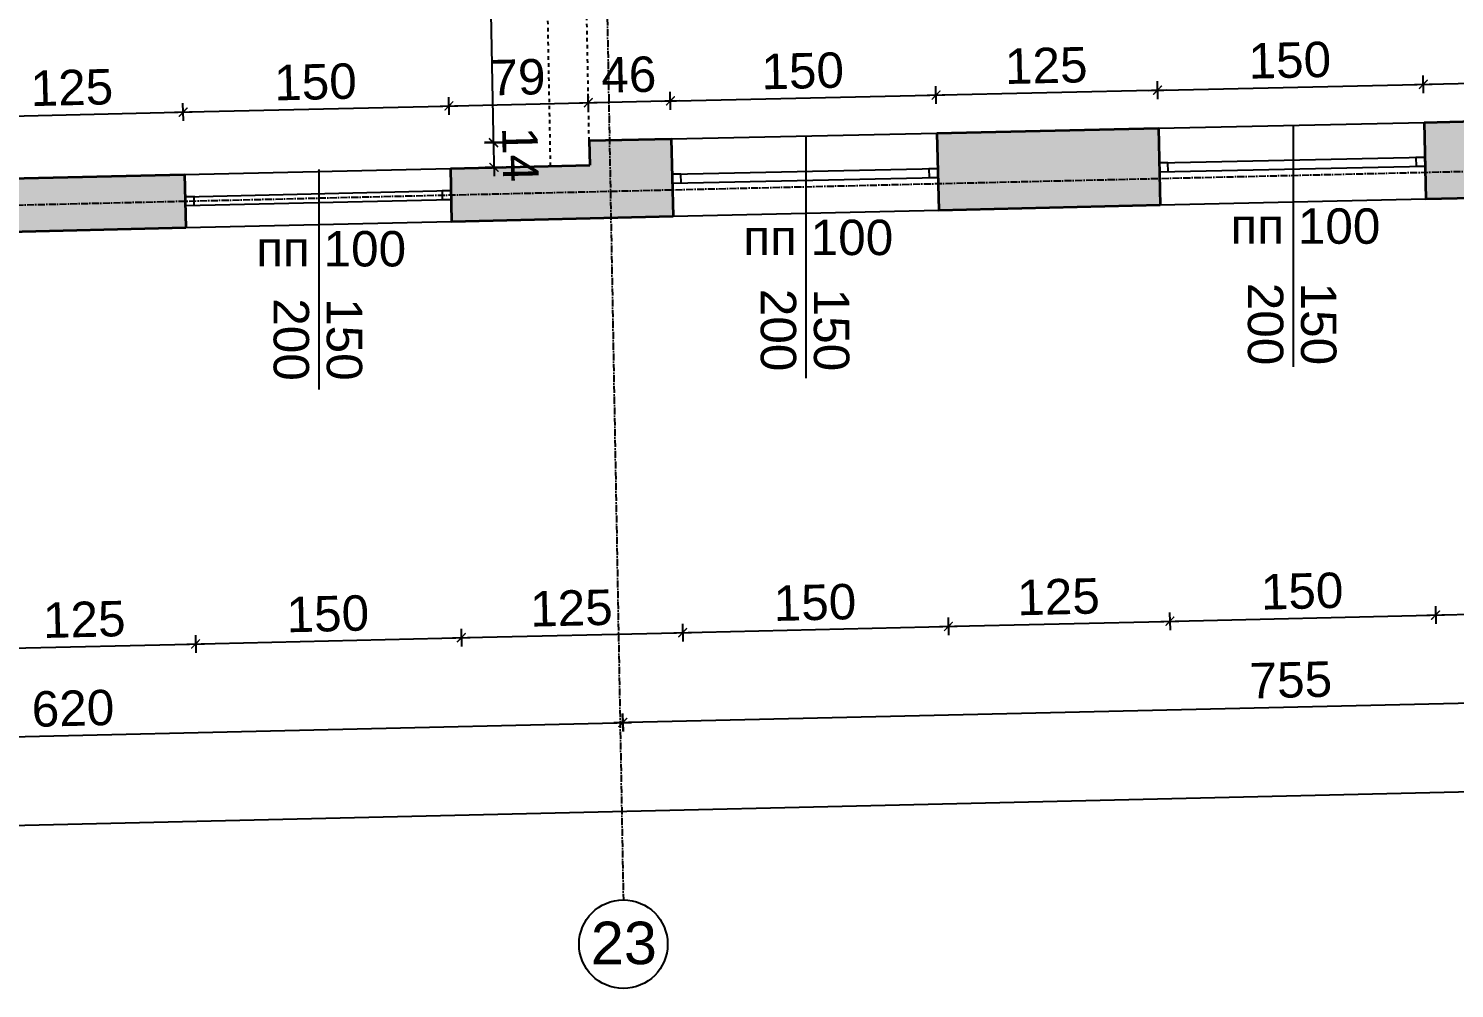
# Model space of a CAD drawing. Header units: inches. Extents: x -72385 to 39588, y -6525 to 66685.
# Drawn here: x -40772 to -39967, y 19416 to 19958 of the extents above; entities that cross this region are included whole.
import ezdxf

# ---------------------------------------------------------------- set-up
doc = ezdxf.new("R2010")
doc.units = ezdxf.units.IN
doc.header["$MEASUREMENT"] = 0
doc.linetypes.add('DashDot', pattern=[0.6, 0.4, -0.1, 0, -0.1])
doc.linetypes.add('Hidden', pattern=[0.4, 0.2, -0.2])
for name, color, linetype, lineweight in [('Изгледни линии', 253, 'Continuous', 25), ('Надписи коти външни', 252, 'Continuous', 25), ('Надписи коти вътрешни', 252, 'Continuous', 25), ('Надписи Оси', 252, 'Continuous', 25), ('Надписи прозорци', 252, 'Continuous', 25), ('Оси', 252, 'DashDot', 25), ('Прозорци', 251, 'Continuous', 25), ('Пунктир', 253, 'Hidden', 25), ('Разрезни линии', 7, 'Continuous', 35), ('Щрих стени', 254, 'Continuous', 25)]:
    doc.layers.add(name, color=color, linetype=linetype, lineweight=lineweight)
doc.styles.add('Arial Regular', font='arial.ttf')
doc.styles.get("Standard").update_dxf_attribs({"font": 'arial.ttf'})
doc.dimstyles.new('Annotative', dxfattribs={"dimscale": 0, "dimtxt": 20, "dimasz": 5, "dimexe": 5, "dimexo": 5, "dimgap": 5, "dimtad": 1, "dimdec": 0, "dimzin": 0, "dimdsep": 46, "dimtxsty": 'Standard', "dimblk": 'ARCHTICK', "dimcen": 5, "dimdle": 5, "dimadec": 0, "dimazin": 0, "dimtfac": 1, "dimtdec": 0, "dimtofl": 0, "dimtmove": 0, "dimatfit": 3, "dimldrblk": 'ARCHTICK', "dimfxl": 5, "dimfxlon": 1, "dimtolj": 1, "dimtzin": 0, "dimarcsym": 1})

# ---------------------------------------------------------------- blocks, each defined once
blk = doc.blocks.new('_ArchTick')
at = {"color": 0, "linetype": 'ByBlock', "const_width": 0.15}
blk.add_lwpolyline([(-0.5, -0.5), (0.5, 0.5)], dxfattribs=at)
blk = doc.blocks.new('*D3319')
at = {"layer": 'Defpoints', "color": 0, "ltscale": 50, "transparency": 16777216}
for p in [(-40684.25, 19911.1), (-40808.4, 19872.96), (-40683.43, 19875.87)]:
    blk.add_point(p, dxfattribs=at)
at = {"layer": 'Надписи коти вътрешни', "color": 0, "lineweight": -2, "ltscale": 50, "transparency": 16777216}
for p, q in [((-40814.21, 19908.08), (-40679.25, 19911.22)), ((-40809.1, 19903.2), (-40809.33, 19913.19)), ((-40684.13, 19906.1), (-40684.37, 19916.1))]:
    blk.add_line(p, q, dxfattribs=at)
at = {"layer": 'Надписи коти вътрешни', "color": 0, "lineweight": -2, "ltscale": 50, "transparency": 16777216, "xscale": 5, "yscale": 5, "zscale": 5}
for p, rotation in [((-40809.22, 19908.19), 181.3337264038321), ((-40684.25, 19911.1), 1.333726403832108)]:
    blk.add_blockref('_ArchTick', p, dxfattribs=dict(at, rotation=rotation))
at = {"layer": 'Надписи коти вътрешни', "color": 0, "ltscale": 50, "transparency": 16777216, "insert": (-40747.09, 19924.86), "char_height": 20, "attachment_point": 5, "rotation": 1.33373}
blk.add_mtext('\\A1;125', dxfattribs=at)
blk = doc.blocks.new('*D3320')
at = {"layer": 'Defpoints', "color": 0, "ltscale": 50, "transparency": 16777216}
for p in [(-40534.29, 19914.59), (-40533.47, 19879.36), (-40683.43, 19875.87)]:
    blk.add_point(p, dxfattribs=at)
at = {"layer": 'Надписи коти вътрешни', "color": 0, "lineweight": -2, "ltscale": 50, "transparency": 16777216}
for p, q in [((-40534.17, 19909.6), (-40534.41, 19919.59)), ((-40689.25, 19910.99), (-40529.29, 19914.71)), ((-40684.13, 19906.1), (-40684.37, 19916.1))]:
    blk.add_line(p, q, dxfattribs=at)
at = {"layer": 'Надписи коти вътрешни', "color": 0, "lineweight": -2, "ltscale": 50, "transparency": 16777216, "xscale": 5, "yscale": 5, "zscale": 5}
for p, rotation in [((-40684.25, 19911.1), 181.3337264038276), ((-40534.29, 19914.59), 1.333726403827605)]:
    blk.add_blockref('_ArchTick', p, dxfattribs=dict(at, rotation=rotation))
at = {"layer": 'Надписи коти вътрешни', "color": 0, "ltscale": 50, "transparency": 16777216, "insert": (-40609.62, 19928.06), "char_height": 20, "attachment_point": 5, "rotation": 1.33373}
blk.add_mtext('\\A1;150', dxfattribs=at)
blk = doc.blocks.new('*D3321')
at = {"layer": 'Defpoints', "color": 0, "ltscale": 50, "transparency": 16777216}
for p in [(-40455.66, 19916.43), (-40533.47, 19879.36), (-40454.84, 19881.19)]:
    blk.add_point(p, dxfattribs=at)
at = {"layer": 'Надписи коти вътрешни', "color": 0, "lineweight": -2, "ltscale": 50, "transparency": 16777216}
for p, q in [((-40534.17, 19909.6), (-40534.41, 19919.59)), ((-40455.55, 19911.43), (-40455.78, 19921.42)), ((-40539.29, 19914.48), (-40450.66, 19916.54))]:
    blk.add_line(p, q, dxfattribs=at)
at = {"layer": 'Надписи коти вътрешни', "color": 0, "lineweight": -2, "ltscale": 50, "transparency": 16777216, "xscale": 5, "yscale": 5, "zscale": 5}
for p, rotation in [((-40455.66, 19916.43), 1.333726403833635), ((-40534.29, 19914.59), 181.3337264038337)]:
    blk.add_blockref('_ArchTick', p, dxfattribs=dict(at, rotation=rotation))
at = {"layer": 'Надписи коти вътрешни', "color": 0, "ltscale": 50, "transparency": 16777216, "insert": (-40495.33, 19930.72), "char_height": 20, "attachment_point": 5, "rotation": 1.33373}
blk.add_mtext('\\A1;79', dxfattribs=at)
blk = doc.blocks.new('*D3322')
at = {"layer": 'Defpoints', "color": 0, "ltscale": 50, "transparency": 16777216}
for p in [(-40409.29, 19917.45), (-40455.16, 19894.98), (-40408.82, 19895.99)]:
    blk.add_point(p, dxfattribs=at)
at = {"layer": 'Надписи коти вътрешни', "color": 0, "lineweight": -2, "ltscale": 50, "transparency": 16777216}
for p, q in [((-40455.52, 19911.43), (-40455.74, 19921.43)), ((-40409.18, 19912.45), (-40409.4, 19922.45)), ((-40460.63, 19916.32), (-40404.29, 19917.56))]:
    blk.add_line(p, q, dxfattribs=at)
at = {"layer": 'Надписи коти вътрешни', "color": 0, "lineweight": -2, "ltscale": 50, "transparency": 16777216, "xscale": 5, "yscale": 5, "zscale": 5}
for p, rotation in [((-40455.63, 19916.43), 181.2547692841727), ((-40409.29, 19917.45), 1.254769284172677)]:
    blk.add_blockref('_ArchTick', p, dxfattribs=dict(at, rotation=rotation))
at = {"layer": 'Надписи коти вътрешни', "color": 0, "ltscale": 50, "transparency": 16777216, "insert": (-40432.8, 19932.15), "char_height": 20, "attachment_point": 5, "rotation": 1.25477}
blk.add_mtext('\\A1;46', dxfattribs=at)
blk = doc.blocks.new('*D3323')
at = {"layer": 'Defpoints', "color": 0, "ltscale": 50, "transparency": 16777216}
for p in [(-40259.33, 19920.73), (-40408.82, 19895.99), (-40258.86, 19899.28)]:
    blk.add_point(p, dxfattribs=at)
at = {"layer": 'Надписи коти вътрешни', "color": 0, "lineweight": -2, "ltscale": 50, "transparency": 16777216}
for p, q in [((-40414.29, 19917.34), (-40254.33, 19920.84)), ((-40409.18, 19912.45), (-40409.4, 19922.45)), ((-40259.22, 19915.73), (-40259.44, 19925.73))]:
    blk.add_line(p, q, dxfattribs=at)
at = {"layer": 'Надписи коти вътрешни', "color": 0, "lineweight": -2, "ltscale": 50, "transparency": 16777216, "xscale": 5, "yscale": 5, "zscale": 5}
for p, rotation in [((-40409.29, 19917.45), 181.2547692841732), ((-40259.33, 19920.73), 1.254769284173236)]:
    blk.add_blockref('_ArchTick', p, dxfattribs=dict(at, rotation=rotation))
at = {"layer": 'Надписи коти вътрешни', "color": 0, "ltscale": 50, "transparency": 16777216, "insert": (-40334.64, 19934.3), "char_height": 20, "attachment_point": 5, "rotation": 1.25477}
blk.add_mtext('\\A1;150', dxfattribs=at)
blk = doc.blocks.new('*D3324')
at = {"layer": 'Defpoints', "color": 0, "ltscale": 50, "transparency": 16777216}
for p in [(-40134.36, 19923.47), (-40258.86, 19899.28), (-40133.89, 19902.02)]:
    blk.add_point(p, dxfattribs=at)
at = {"layer": 'Надписи коти вътрешни', "color": 0, "lineweight": -2, "ltscale": 50, "transparency": 16777216}
for p, q in [((-40134.25, 19918.47), (-40134.47, 19928.47)), ((-40264.33, 19920.62), (-40129.36, 19923.58)), ((-40259.22, 19915.73), (-40259.44, 19925.73))]:
    blk.add_line(p, q, dxfattribs=at)
at = {"layer": 'Надписи коти вътрешни', "color": 0, "lineweight": -2, "ltscale": 50, "transparency": 16777216, "xscale": 5, "yscale": 5, "zscale": 5}
for p, rotation in [((-40259.33, 19920.73), 181.2547692841759), ((-40134.36, 19923.47), 1.254769284175997)]:
    blk.add_blockref('_ArchTick', p, dxfattribs=dict(at, rotation=rotation))
at = {"layer": 'Надписи коти вътрешни', "color": 0, "ltscale": 50, "transparency": 16777216, "insert": (-40197.18, 19937.31), "char_height": 20, "attachment_point": 5, "rotation": 1.25477}
blk.add_mtext('\\A1;125', dxfattribs=at)
blk = doc.blocks.new('*D3325')
at = {"layer": 'Defpoints', "color": 0, "ltscale": 50, "transparency": 16777216}
for p in [(-39984.39, 19926.75), (-39983.92, 19905.3), (-40133.89, 19902.02)]:
    blk.add_point(p, dxfattribs=at)
at = {"layer": 'Надписи коти вътрешни', "color": 0, "lineweight": -2, "ltscale": 50, "transparency": 16777216}
for p, q in [((-40139.36, 19923.36), (-39979.4, 19926.86)), ((-40134.25, 19918.47), (-40134.47, 19928.47)), ((-39984.29, 19921.76), (-39984.5, 19931.75))]:
    blk.add_line(p, q, dxfattribs=at)
at = {"layer": 'Надписи коти вътрешни', "color": 0, "lineweight": -2, "ltscale": 50, "transparency": 16777216, "xscale": 5, "yscale": 5, "zscale": 5}
for p, rotation in [((-39984.39, 19926.75), 1.25476928417657), ((-40134.36, 19923.47), 181.2547692841766)]:
    blk.add_blockref('_ArchTick', p, dxfattribs=dict(at, rotation=rotation))
at = {"layer": 'Надписи коти вътрешни', "color": 0, "ltscale": 50, "transparency": 16777216, "insert": (-40059.71, 19940.32), "char_height": 20, "attachment_point": 5, "rotation": 1.25477}
blk.add_mtext('\\A1;150', dxfattribs=at)
blk = doc.blocks.new('*D3326')
at = {"layer": 'Defpoints', "color": 0, "ltscale": 50, "transparency": 16777216}
for p in [(-39859.42, 19929.49), (-39983.92, 19905.3), (-39858.95, 19908.04)]:
    blk.add_point(p, dxfattribs=at)
at = {"layer": 'Надписи коти вътрешни', "color": 0, "lineweight": -2, "ltscale": 50, "transparency": 16777216}
for p, q in [((-39859.31, 19924.49), (-39859.53, 19934.49)), ((-39989.39, 19926.65), (-39854.43, 19929.6)), ((-39984.29, 19921.76), (-39984.5, 19931.75))]:
    blk.add_line(p, q, dxfattribs=at)
at = {"layer": 'Надписи коти вътрешни', "color": 0, "lineweight": -2, "ltscale": 50, "transparency": 16777216, "xscale": 5, "yscale": 5, "zscale": 5}
for p, rotation in [((-39984.39, 19926.75), 181.2547692841759), ((-39859.42, 19929.49), 1.254769284175921)]:
    blk.add_blockref('_ArchTick', p, dxfattribs=dict(at, rotation=rotation))
at = {"layer": 'Надписи коти вътрешни', "color": 0, "ltscale": 50, "transparency": 16777216, "insert": (-39922.24, 19943.33), "char_height": 20, "attachment_point": 5, "rotation": 1.25477}
blk.add_mtext('\\A1;125', dxfattribs=at)
blk = doc.blocks.new('*D3381')
at = {"layer": 'Defpoints', "color": 0, "ltscale": 50, "transparency": 16777216}
for p in [(-40513.62, 20141.67), (-40459.66, 20142.65), (-40455.16, 19894.98)]:
    blk.add_point(p, dxfattribs=at)
at = {"layer": 'Надписи коти вътрешни', "color": 0, "lineweight": -2, "ltscale": 50, "transparency": 16777216}
for p, q in [((-40509.03, 19889), (-40513.71, 20146.67)), ((-40508.62, 20141.76), (-40518.62, 20141.58)), ((-40504.13, 19894.09), (-40514.12, 19893.91))]:
    blk.add_line(p, q, dxfattribs=at)
at = {"layer": 'Надписи коти вътрешни', "color": 0, "lineweight": -2, "ltscale": 50, "transparency": 16777216, "xscale": 5, "yscale": 5, "zscale": 5}
for p, rotation in [((-40513.62, 20141.67), 91.04008502051329), ((-40509.12, 19894), 271.0400850205133)]:
    blk.add_blockref('_ArchTick', p, dxfattribs=dict(at, rotation=rotation))
at = {"layer": 'Надписи коти вътрешни', "color": 0, "ltscale": 50, "transparency": 16777216, "insert": (-40496.16, 20018.11), "char_height": 20, "attachment_point": 5, "rotation": 271.04009}
blk.add_mtext('\\A1;248', dxfattribs=at)
blk = doc.blocks.new('*D3382')
at = {"layer": 'Defpoints', "color": 0, "ltscale": 50, "transparency": 16777216}
for p in [(-40455.16, 19894.98), (-40508.82, 19879.93), (-40454.84, 19881.19)]:
    blk.add_point(p, dxfattribs=at)
at = {"layer": 'Надписи коти вътрешни', "color": 0, "lineweight": -2, "ltscale": 50, "transparency": 16777216}
for p, q in [((-40509.26, 19898.72), (-40508.71, 19874.93)), ((-40504.15, 19893.84), (-40514.14, 19893.61)), ((-40503.82, 19880.05), (-40513.82, 19879.82))]:
    blk.add_line(p, q, dxfattribs=at)
at = {"layer": 'Надписи коти вътрешни', "color": 0, "lineweight": -2, "ltscale": 50, "transparency": 16777216, "xscale": 5, "yscale": 5, "zscale": 5}
for p, rotation in [((-40509.14, 19893.72), 91.33372640381718), ((-40508.82, 19879.93), 271.3337264038171)]:
    blk.add_blockref('_ArchTick', p, dxfattribs=dict(at, rotation=rotation))
at = {"layer": 'Надписи коти вътрешни', "color": 0, "ltscale": 50, "transparency": 16777216, "insert": (-40493.95, 19887.18), "char_height": 20, "attachment_point": 5, "rotation": 271.33373}
blk.add_mtext('\\A1;14', dxfattribs=at)
blk = doc.blocks.new('*D5818')
at = {"layer": 'Defpoints', "color": 0, "ltscale": 10, "transparency": 16777216}
for p in [(-40807.7, 19842.97), (-40682.73, 19845.88), (-40677.26, 19610.94)]:
    blk.add_point(p, dxfattribs=at)
at = {"layer": 'Надписи коти външни', "color": 0, "lineweight": -2, "ltscale": 10, "transparency": 16777216}
for p, q in [((-40802.34, 19613.03), (-40802.11, 19603.03)), ((-40677.38, 19615.94), (-40677.14, 19605.94)), ((-40807.23, 19607.91), (-40672.26, 19611.06))]:
    blk.add_line(p, q, dxfattribs=at)
at = {"layer": 'Надписи коти външни', "color": 0, "lineweight": -2, "ltscale": 10, "transparency": 16777216, "xscale": 5, "yscale": 5, "zscale": 5}
for p, rotation in [((-40677.26, 19610.94), 1.333726403831956), ((-40802.23, 19608.03), 181.333726403832)]:
    blk.add_blockref('_ArchTick', p, dxfattribs=dict(at, rotation=rotation))
at = {"layer": 'Надписи коти външни', "color": 0, "ltscale": 10, "transparency": 16777216, "insert": (-40740.1, 19624.69), "char_height": 20, "attachment_point": 5, "rotation": 1.33373}
blk.add_mtext('\\A1;125', dxfattribs=at)
blk = doc.blocks.new('*D5819')
at = {"layer": 'Defpoints', "color": 0, "ltscale": 10, "transparency": 16777216}
for p in [(-40532.77, 19849.37), (-40682.73, 19845.88), (-40527.3, 19614.43)]:
    blk.add_point(p, dxfattribs=at)
at = {"layer": 'Надписи коти външни', "color": 0, "lineweight": -2, "ltscale": 10, "transparency": 16777216}
for p, q in [((-40682.26, 19610.82), (-40522.3, 19614.55)), ((-40677.38, 19615.94), (-40677.14, 19605.94)), ((-40527.42, 19619.43), (-40527.19, 19609.43))]:
    blk.add_line(p, q, dxfattribs=at)
at = {"layer": 'Надписи коти външни', "color": 0, "lineweight": -2, "ltscale": 10, "transparency": 16777216, "xscale": 5, "yscale": 5, "zscale": 5}
for p, rotation in [((-40677.26, 19610.94), 181.3337264038247), ((-40527.3, 19614.43), 1.333726403824755)]:
    blk.add_blockref('_ArchTick', p, dxfattribs=dict(at, rotation=rotation))
at = {"layer": 'Надписи коти външни', "color": 0, "ltscale": 10, "transparency": 16777216, "insert": (-40602.64, 19627.89), "char_height": 20, "attachment_point": 5, "rotation": 1.33373}
blk.add_mtext('\\A1;150', dxfattribs=at)
blk = doc.blocks.new('*D5820')
at = {"layer": 'Defpoints', "color": 0, "ltscale": 10, "transparency": 16777216}
for p in [(-40532.77, 19849.37), (-40407.81, 19852.28), (-40402.34, 19617.34)]:
    blk.add_point(p, dxfattribs=at)
at = {"layer": 'Надписи коти външни', "color": 0, "lineweight": -2, "ltscale": 10, "transparency": 16777216}
for p, q in [((-40402.45, 19622.34), (-40402.22, 19612.34)), ((-40532.3, 19614.31), (-40397.34, 19617.46)), ((-40527.42, 19619.43), (-40527.19, 19609.43))]:
    blk.add_line(p, q, dxfattribs=at)
at = {"layer": 'Надписи коти външни', "color": 0, "lineweight": -2, "ltscale": 10, "transparency": 16777216, "xscale": 5, "yscale": 5, "zscale": 5}
for p, rotation in [((-40527.3, 19614.43), 181.3337264038453), ((-40402.34, 19617.34), 1.333726403845301)]:
    blk.add_blockref('_ArchTick', p, dxfattribs=dict(at, rotation=rotation))
at = {"layer": 'Надписи коти външни', "color": 0, "ltscale": 10, "transparency": 16777216, "insert": (-40465.17, 19631.09), "char_height": 20, "attachment_point": 5, "rotation": 1.33373}
blk.add_mtext('\\A1;125', dxfattribs=at)
blk = doc.blocks.new('*D5821')
at = {"layer": 'Defpoints', "color": 0, "ltscale": 10, "transparency": 16777216}
for p in [(-40257.85, 19855.77), (-40407.81, 19852.28), (-40252.38, 19620.83)]:
    blk.add_point(p, dxfattribs=at)
at = {"layer": 'Надписи коти външни', "color": 0, "lineweight": -2, "ltscale": 10, "transparency": 16777216}
for p, q in [((-40407.33, 19617.22), (-40247.38, 19620.95)), ((-40402.45, 19622.34), (-40402.22, 19612.34)), ((-40252.49, 19625.83), (-40252.26, 19615.83))]:
    blk.add_line(p, q, dxfattribs=at)
at = {"layer": 'Надписи коти външни', "color": 0, "lineweight": -2, "ltscale": 10, "transparency": 16777216, "xscale": 5, "yscale": 5, "zscale": 5}
for p, rotation in [((-40252.38, 19620.83), 1.333726403833164), ((-40402.34, 19617.34), 181.3337264038332)]:
    blk.add_blockref('_ArchTick', p, dxfattribs=dict(at, rotation=rotation))
at = {"layer": 'Надписи коти външни', "color": 0, "ltscale": 10, "transparency": 16777216, "insert": (-40327.71, 19634.29), "char_height": 20, "attachment_point": 5, "rotation": 1.33373}
blk.add_mtext('\\A1;150', dxfattribs=at)
blk = doc.blocks.new('*D5784')
at = {"layer": 'Defpoints', "color": 0, "ltscale": 10, "transparency": 16777216}
for p in [(-40257.85, 19855.77), (-40132.88, 19858.68), (-40127.41, 19623.74)]:
    blk.add_point(p, dxfattribs=at)
at = {"layer": 'Надписи коти външни', "color": 0, "lineweight": -2, "ltscale": 10, "transparency": 16777216}
for p, q in [((-40127.53, 19628.74), (-40127.29, 19618.74)), ((-40257.37, 19620.72), (-40122.41, 19623.86)), ((-40252.49, 19625.83), (-40252.26, 19615.83))]:
    blk.add_line(p, q, dxfattribs=at)
at = {"layer": 'Надписи коти външни', "color": 0, "lineweight": -2, "ltscale": 10, "transparency": 16777216, "xscale": 5, "yscale": 5, "zscale": 5}
for p, rotation in [((-40252.38, 19620.83), 181.3337264038286), ((-40127.41, 19623.74), 1.333726403828623)]:
    blk.add_blockref('_ArchTick', p, dxfattribs=dict(at, rotation=rotation))
at = {"layer": 'Надписи коти външни', "color": 0, "ltscale": 10, "transparency": 16777216, "insert": (-40190.25, 19637.49), "char_height": 20, "attachment_point": 5, "rotation": 1.33373}
blk.add_mtext('\\A1;125', dxfattribs=at)
blk = doc.blocks.new('*D5785')
at = {"layer": 'Defpoints', "color": 0, "ltscale": 10, "transparency": 16777216}
for p in [(-39982.92, 19862.17), (-40132.88, 19858.68), (-39977.45, 19627.23)]:
    blk.add_point(p, dxfattribs=at)
at = {"layer": 'Надписи коти външни', "color": 0, "lineweight": -2, "ltscale": 10, "transparency": 16777216}
for p, q in [((-40127.53, 19628.74), (-40127.29, 19618.74)), ((-39977.57, 19632.23), (-39977.33, 19622.23)), ((-40132.41, 19623.62), (-39972.45, 19627.35))]:
    blk.add_line(p, q, dxfattribs=at)
at = {"layer": 'Надписи коти външни', "color": 0, "lineweight": -2, "ltscale": 10, "transparency": 16777216, "xscale": 5, "yscale": 5, "zscale": 5}
for p, rotation in [((-39977.45, 19627.23), 1.333726403840111), ((-40127.41, 19623.74), 181.3337264038401)]:
    blk.add_blockref('_ArchTick', p, dxfattribs=dict(at, rotation=rotation))
at = {"layer": 'Надписи коти външни', "color": 0, "ltscale": 10, "transparency": 16777216, "insert": (-40052.78, 19640.69), "char_height": 20, "attachment_point": 5, "rotation": 1.33373}
blk.add_mtext('\\A1;150', dxfattribs=at)
blk = doc.blocks.new('*D5786')
at = {"layer": 'Defpoints', "color": 0, "ltscale": 10, "transparency": 16777216}
for p in [(-39982.92, 19862.17), (-39857.95, 19865.08), (-39852.48, 19630.14)]:
    blk.add_point(p, dxfattribs=at)
at = {"layer": 'Надписи коти външни', "color": 0, "lineweight": -2, "ltscale": 10, "transparency": 16777216}
for p, q in [((-39982.45, 19627.12), (-39847.49, 19630.26)), ((-39977.57, 19632.23), (-39977.33, 19622.23)), ((-39852.6, 19635.14), (-39852.37, 19625.14))]:
    blk.add_line(p, q, dxfattribs=at)
at = {"layer": 'Надписи коти външни', "color": 0, "lineweight": -2, "ltscale": 10, "transparency": 16777216, "xscale": 5, "yscale": 5, "zscale": 5}
for p, rotation in [((-39977.45, 19627.23), 181.3337264038452), ((-39852.48, 19630.14), 1.333726403845212)]:
    blk.add_blockref('_ArchTick', p, dxfattribs=dict(at, rotation=rotation))
at = {"layer": 'Надписи коти външни', "color": 0, "ltscale": 10, "transparency": 16777216, "insert": (-39915.32, 19643.89), "char_height": 20, "attachment_point": 5, "rotation": 1.33373}
blk.add_mtext('\\A1;125', dxfattribs=at)
blk = doc.blocks.new('*D6013')
at = {"layer": 'Defpoints', "color": 0, "ltscale": 10, "transparency": 16777216}
for p in [(-37702.75, 19915.28), (-41682.53, 19822.6), (-37694.95, 19580.35)]:
    blk.add_point(p, dxfattribs=at)
at = {"layer": 'Надписи коти външни', "color": 0, "lineweight": -2, "ltscale": 10, "transparency": 16777216}
for p, q in [((-41679.73, 19487.56), (-37689.95, 19580.47)), ((-37695.07, 19585.35), (-37694.84, 19575.35)), ((-41674.85, 19492.67), (-41674.62, 19482.68))]:
    blk.add_line(p, q, dxfattribs=at)
at = {"layer": 'Надписи коти външни', "color": 0, "lineweight": -2, "ltscale": 10, "transparency": 16777216, "xscale": 5, "yscale": 5, "zscale": 5}
for p, rotation in [((-37694.95, 19580.35), 1.33402239480371), ((-41674.73, 19487.67), 181.3340223948037)]:
    blk.add_blockref('_ArchTick', p, dxfattribs=dict(at, rotation=rotation))
at = {"layer": 'Надписи коти външни', "color": 0, "ltscale": 10, "transparency": 16777216, "insert": (-39685.2, 19549.23), "char_height": 20, "attachment_point": 5, "rotation": 1.33402}
blk.add_mtext('\\A1;3980', dxfattribs=at)
blk = doc.blocks.new('*D6557')
at = {"layer": 'Defpoints', "color": 0, "ltscale": 10, "transparency": 16777216}
for p in [(-40443.13, 19866.46), (-41063.03, 19852.03), (-40436.14, 19566.54)]:
    blk.add_point(p, dxfattribs=at)
at = {"layer": 'Надписи коти външни', "color": 0, "lineweight": -2, "ltscale": 10, "transparency": 16777216}
for p, q in [((-41061.05, 19551.99), (-40431.15, 19566.66)), ((-40436.26, 19571.54), (-40436.03, 19561.54)), ((-41056.17, 19557.11), (-41055.93, 19547.11))]:
    blk.add_line(p, q, dxfattribs=at)
at = {"layer": 'Надписи коти външни', "color": 0, "lineweight": -2, "ltscale": 10, "transparency": 16777216, "xscale": 5, "yscale": 5, "zscale": 5}
for p, rotation in [((-40436.14, 19566.54), 1.333726403832108), ((-41056.05, 19552.11), 181.3337264038321)]:
    blk.add_blockref('_ArchTick', p, dxfattribs=dict(at, rotation=rotation))
at = {"layer": 'Надписи коти външни', "color": 0, "ltscale": 10, "transparency": 16777216, "insert": (-40746.45, 19574.53), "char_height": 20, "attachment_point": 5, "rotation": 1.33373}
blk.add_mtext('\\A1;620', dxfattribs=at)
blk = doc.blocks.new('*D6597')
at = {"layer": 'Defpoints', "color": 0, "ltscale": 10, "transparency": 16777216}
for p in [(-39688.32, 19883.92), (-40443.13, 19866.46), (-39681.39, 19584.11)]:
    blk.add_point(p, dxfattribs=at)
at = {"layer": 'Надписи коти външни', "color": 0, "lineweight": -2, "ltscale": 10, "transparency": 16777216}
for p, q in [((-39681.5, 19589.11), (-39681.27, 19579.11)), ((-40441.19, 19566.54), (-39676.39, 19584.23)), ((-40436.31, 19571.65), (-40436.08, 19561.66))]:
    blk.add_line(p, q, dxfattribs=at)
at = {"layer": 'Надписи коти външни', "color": 0, "lineweight": -2, "ltscale": 10, "transparency": 16777216, "xscale": 5, "yscale": 5, "zscale": 5}
for p, rotation in [((-39681.39, 19584.11), 1.324893216666118), ((-40436.19, 19566.65), 181.3248932166661)]:
    blk.add_blockref('_ArchTick', p, dxfattribs=dict(at, rotation=rotation))
at = {"layer": 'Надписи коти външни', "color": 0, "ltscale": 10, "transparency": 16777216, "insert": (-40059.14, 19590.55), "char_height": 20, "attachment_point": 5, "rotation": 1.32489}
blk.add_mtext('\\A1;755', dxfattribs=at)

msp = doc.modelspace()

# ---------------------------------------------------------------- hatches: boundary and pattern name
at = {"layer": 'Щрих стени', "ltscale": 10}
h = msp.add_hatch(color=256, dxfattribs=at)
h.dxf.hatch_style = 1
h.paths.add_polyline_path([(-41279.34, 20173.07), (-41324.33, 20172.4), (-41328.53, 20387.36), (-41346.02, 20387.02), (-41341.83, 20172.14), (-41653.81, 20167.52), (-41655.38, 20253.34), (-41690.37, 20252.7), (-41687.36, 20087.73), (-41652.37, 20088.37), (-41653.49, 20150.02), (-41279.08, 20155.57)])
h.paths.add_polyline_path([(-41004.12, 20164.59), (-41029.12, 20164.17), (-41029.6, 20189.16), (-41054.6, 20188.74), (-41056.65, 20293.72), (-41086.64, 20293.14), (-41084.36, 20175.96), (-41179.35, 20174.55), (-41179.09, 20157.06), (-41084.02, 20158.47), (-41078.32, 19866.67), (-41648.09, 19853.41), (-41649.64, 19938.39), (-41684.63, 19937.76), (-41682.53, 19822.6), (-40957.66, 19839.47), (-40958.35, 19869.47), (-41048.33, 19867.37), (-41053.52, 20133.6), (-41003.66, 20134.36)])
h.paths.add_polyline_path([(-40655.39, 20851.53), (-40769.53, 20849.42), (-40770.15, 20870.63), (-40805.13, 20870.17), (-40804.66, 20853.77), (-40844.65, 20853.02), (-40844.52, 20848.02), (-40867.39, 20847.6), (-40866.83, 20817.61), (-40794.35, 20818.95), (-40784.49, 20168.28), (-40844.14, 20167.27), (-40843.68, 20136.8), (-40674.04, 20139.38), (-40674.51, 20170.12), (-40754.5, 20168.78), (-40764.36, 20819.51), (-40654.84, 20821.54)])
h.paths.add_polyline_path([(-40384.55, 20174.99), (-40414.54, 20174.48), (-40424.41, 20825.81), (-40409.88, 20826.08), (-40410.43, 20856.07), (-40505.42, 20854.31), (-40504.86, 20824.32), (-40481.9, 20824.74), (-40472.41, 20198.52), (-40497.41, 20198.1), (-40497.03, 20173.1), (-40574.52, 20171.8), (-40574.05, 20140.9), (-40384.07, 20143.8)])
h.paths.add_polyline_path([(-40683.43, 19875.87), (-40808.4, 19872.96), (-40807.7, 19842.97), (-40682.73, 19845.88)])
h.paths.add_polyline_path([(-40408.82, 19895.99), (-40455.16, 19894.98), (-40454.84, 19881.19), (-40533.47, 19879.36), (-40532.77, 19849.37), (-40407.81, 19852.28)])
h.paths.add_polyline_path([(-40133.89, 19902.02), (-40258.86, 19899.28), (-40257.85, 19855.77), (-40132.88, 19858.68)])
h.paths.add_polyline_path([(-39857.95, 19865.08), (-39858.95, 19908.04), (-39983.92, 19905.3), (-39982.92, 19862.17)])
h.paths.add_polyline_path([(-39006.79, 20166.98), (-39007.62, 20211.97), (-39678.47, 20199.53), (-39684.31, 20824.53), (-39674.73, 20824.71), (-39675.56, 20869.7), (-39770.54, 20867.94), (-39769.99, 20837.94), (-39726.95, 20838.74), (-39721.04, 20206.13), (-39741.03, 20205.79), (-39740.85, 20185.79), (-40234.57, 20177.51), (-40234.09, 20146.08), (-39675.38, 20154.59)])
h.paths.add_polyline_path([(-39584.02, 19914.06), (-39708.99, 19911.32), (-39707.99, 19868.57), (-39583.03, 19871.48)])
h.paths.add_polyline_path([(-39920.52, 20865.16), (-40015.5, 20863.4), (-40014.95, 20833.4), (-39919.96, 20835.16)], flags=17)
h.paths.add_polyline_path([(-40165.48, 20860.62), (-40260.46, 20858.86), (-40259.9, 20828.86), (-40164.92, 20830.62)])

# ---------------------------------------------------------------- linework, layer by layer
at = {"layer": 'Изгледни линии', "ltscale": 50}
for p, q in [((-40133.89, 19902.02), (-39983.92, 19905.3)), ((-40408.82, 19895.99), (-40258.86, 19899.28)), ((-40683.43, 19875.87), (-40533.47, 19879.36)), ((-40132.88, 19858.68), (-39982.92, 19862.17)), ((-40407.81, 19852.28), (-40257.85, 19855.77)), ((-40682.73, 19845.88), (-40532.77, 19849.37))]:
    msp.add_line(p, q, dxfattribs=at)
at = {"layer": 'Надписи Оси', "ltscale": 50}
msp.add_circle((-40435.84, 19441.5), 25, dxfattribs=at)
at = {"layer": 'Надписи прозорци', "ltscale": 50}
for p, q in [((-40057.9, 19903.68), (-40057.9, 19767.28)), ((-40332.83, 19897.66), (-40332.83, 19760.88)), ((-40607.75, 19878.72), (-40607.75, 19754.48))]:
    msp.add_line(p, q, dxfattribs=at)
at = {"layer": 'Оси', "ltscale": 10}
for p, q in [((-40468.02, 21232.57), (-40435.84, 19466.52)), ((-42065.21, 19828.69), (-37328.93, 19938.96))]:
    msp.add_line(p, q, dxfattribs=at)
at = {"layer": 'Прозорци', "ltscale": 50}
for p, q in [((-40408.39, 19876), (-40258.42, 19879.28)), ((-40133.46, 19882.4), (-39983.5, 19885.68)), ((-40133.35, 19877.4), (-39983.39, 19880.68)), ((-40408.28, 19871), (-40258.31, 19874.28)), ((-40683.14, 19863.37), (-40533.18, 19866.86)), ((-40683.02, 19858.37), (-40533.06, 19861.86))]:
    msp.add_line(p, q, dxfattribs=at)
for points in [[(-40263.31, 19874.17), (-40258.31, 19874.28), (-40258.42, 19879.28), (-40263.42, 19879.17), (-40263.31, 19874.17)], [(-40133.35, 19877.4), (-40128.35, 19877.51), (-40128.46, 19882.51), (-40133.46, 19882.4), (-40133.35, 19877.4)], [(-39988.38, 19880.58), (-39983.39, 19880.68), (-39983.5, 19885.68), (-39988.49, 19885.57), (-39988.38, 19880.58)], [(-40408.28, 19871), (-40403.28, 19871.11), (-40403.39, 19876.11), (-40408.39, 19876), (-40408.28, 19871)], [(-40683.02, 19858.37), (-40678.02, 19858.49), (-40678.14, 19863.49), (-40683.14, 19863.37), (-40683.02, 19858.37)], [(-40538.06, 19861.75), (-40533.06, 19861.86), (-40533.18, 19866.86), (-40538.18, 19866.75), (-40538.06, 19861.75)]]:
    msp.add_lwpolyline(points, dxfattribs=at)
at = {"layer": 'Пунктир', "ltscale": 10}
for p, q in [((-40476.91, 19880.68), (-40481.66, 20142.31)), ((-40455.16, 19894.98), (-40459.66, 20142.65))]:
    msp.add_line(p, q, dxfattribs=at)
at = {"layer": 'Разрезни линии', "ltscale": 50}
for p, q in [((-39983.92, 19905.3), (-39858.95, 19908.04)), ((-39983.92, 19905.3), (-39982.92, 19862.17)), ((-40455.16, 19894.98), (-40408.82, 19895.99)), ((-40455.16, 19894.98), (-40454.84, 19881.19)), ((-40408.82, 19895.99), (-40407.81, 19852.28)), ((-40258.86, 19899.28), (-40133.89, 19902.02)), ((-40258.86, 19899.28), (-40257.85, 19855.77)), ((-40133.89, 19902.02), (-40132.88, 19858.68)), ((-40533.47, 19879.36), (-40454.84, 19881.19)), ((-40533.47, 19879.36), (-40532.77, 19849.37)), ((-40808.4, 19872.96), (-40683.43, 19875.87)), ((-40683.43, 19875.87), (-40682.73, 19845.88)), ((-39982.92, 19862.17), (-39857.95, 19865.08)), ((-40257.85, 19855.77), (-40132.88, 19858.68)), ((-40532.77, 19849.37), (-40407.81, 19852.28)), ((-40807.7, 19842.97), (-40682.73, 19845.88))]:
    msp.add_line(p, q, dxfattribs=at)

# ---------------------------------------------------------------- texts
at = {"layer": 'Надписи Оси', "ltscale": 100, "insert": (-40449.16, 19454.21), "char_height": 24, "width": 27.2128, "attachment_point": 1, "style": 'Arial Regular'}
msp.add_mtext('\\pxqc;23', dxfattribs=at)
at = {"layer": 'Надписи прозорци', "ltscale": 100, "char_height": 20, "width": 180.4891, "attachment_point": 1, "style": 'Arial Regular'}
for insert in [(-40093.21, 19856.78), (-40368.14, 19850.38), (-40643.07, 19843.98)]:
    msp.add_mtext('пп 100', dxfattribs=dict(at, insert=insert))
at = {"layer": 'Надписи прозорци', "ltscale": 100, "char_height": 20, "width": 180.4891, "attachment_point": 3, "rotation": 270, "style": 'Arial Regular'}
for s, insert in [('200', (-40338.31, 19764.78)), ('150', (-40308.31, 19764.86)), ('200', (-40063.39, 19768.2)), ('150', (-40033.39, 19768.29)), ('200', (-40613.24, 19759.45)), ('150', (-40583.24, 19759.53))]:
    msp.add_mtext(s, dxfattribs=dict(at, insert=insert))

# ---------------------------------------------------------------- dimensions: what is measured, and where the dimension line sits
at = {"layer": 'Надписи коти външни', "ltscale": 10}
dim = msp.add_aligned_dim(p1=(-41682.53, 19822.6), p2=(-37702.75, 19915.28), distance=-335.01, text='3980', dimstyle='Annotative', override={"dimscale": 0, "dimtix": 0, "dimtofl": 0, "dimtmove": 0, "dimatfit": 3}, dxfattribs=at)
dim.commit()
dim.dimension.update_dxf_attribs({"geometry": '*D6013', "text_midpoint": (-39685.2, 19549.23)})
for p1, p2, distance, picture, middle in [((-40443.13, 19866.46), (-39688.32, 19883.92), -299.88, '*D6597', (-40059.14, 19590.55)), ((-41063.03, 19852.03), (-40443.13, 19866.46), -300, '*D6557', (-40746.45, 19574.53)), ((-40132.88, 19858.68), (-39982.92, 19862.17), -235, '*D5785', (-40052.78, 19640.69)), ((-39982.92, 19862.17), (-39857.95, 19865.08), -235, '*D5786', (-39915.32, 19643.89)), ((-40407.81, 19852.28), (-40257.85, 19855.77), -235, '*D5821', (-40327.71, 19634.29)), ((-40257.85, 19855.77), (-40132.88, 19858.68), -235, '*D5784', (-40190.25, 19637.49)), ((-40682.73, 19845.88), (-40532.77, 19849.37), -235, '*D5819', (-40602.64, 19627.89)), ((-40532.77, 19849.37), (-40407.81, 19852.28), -235, '*D5820', (-40465.17, 19631.09)), ((-40807.7, 19842.97), (-40682.73, 19845.88), -235, '*D5818', (-40740.1, 19624.69))]:
    dim = msp.add_aligned_dim(p1=p1, p2=p2, distance=distance, dimstyle='Annotative', override={"dimscale": 0, "dimtix": 0, "dimtofl": 0, "dimtmove": 0, "dimatfit": 3}, dxfattribs=at)
    dim.commit()
    dim.dimension.update_dxf_attribs({"geometry": picture, "text_midpoint": middle})
at = {"layer": 'Надписи коти вътрешни', "ltscale": 50}
for p1, p2, distance, picture, middle in [((-40455.16, 19894.98), (-40459.66, 20142.65), 53.97, '*D3381', (-40496.16, 20018.11)), ((-40258.86, 19899.28), (-40133.89, 19902.02), 21.46, '*D3324', (-40197.18, 19937.31)), ((-40133.89, 19902.02), (-39983.92, 19905.3), 21.46, '*D3325', (-40059.71, 19940.32)), ((-39983.92, 19905.3), (-39858.95, 19908.04), 21.46, '*D3326', (-39922.24, 19943.33)), ((-40533.47, 19879.36), (-40454.84, 19881.19), 35.25, '*D3321', (-40495.33, 19930.72)), ((-40455.16, 19894.98), (-40408.82, 19895.99), 21.46, '*D3322', (-40432.8, 19932.15)), ((-40408.82, 19895.99), (-40258.86, 19899.28), 21.46, '*D3323', (-40334.64, 19934.3)), ((-40808.4, 19872.96), (-40683.43, 19875.87), 35.25, '*D3319', (-40747.09, 19924.86)), ((-40683.43, 19875.87), (-40533.47, 19879.36), 35.25, '*D3320', (-40609.62, 19928.06))]:
    dim = msp.add_aligned_dim(p1=p1, p2=p2, distance=distance, dimstyle='Annotative', override={"dimscale": 0, "dimtix": 0, "dimtofl": 0, "dimtmove": 0, "dimatfit": 3}, dxfattribs=at)
    dim.commit()
    dim.dimension.update_dxf_attribs({"geometry": picture, "text_midpoint": middle})
dim = msp.add_linear_dim(base=(-40508.82, 19879.93), p1=(-40455.16, 19894.98), p2=(-40454.84, 19881.19), angle=271.33373, dimstyle='Annotative', override={"dimscale": 0, "dimtix": 0, "dimtofl": 0, "dimtmove": 0, "dimatfit": 3}, dxfattribs=at)
dim.commit()
dim.dimension.update_dxf_attribs({"geometry": '*D3382', "text_midpoint": (-40508.98, 19886.83), "dimtype": 129})

doc.saveas('drawing.dxf')
